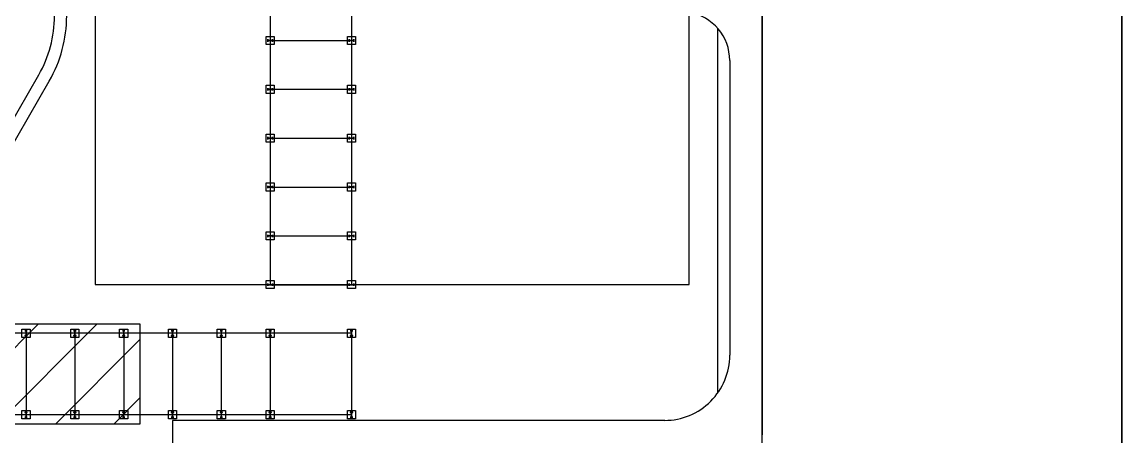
# Model space of a CAD drawing. Header units: metres. Extents: x -85 to 100835, y 0 to 71280.
# Drawn here: x 76673 to 83434, y 59901 to 62449 of the extents above; entities that cross this region are included whole.
import ezdxf

# ---------------------------------------------------------------- set-up
doc = ezdxf.new("R2010")
doc.units = ezdxf.units.M
doc.header["$LTSCALE"] = 1200
doc.layers.get('0').update_dxf_attribs({"color": 8})
for name, color, linetype in [('BACK DWG', 9, 'Continuous'), ('ETBLKA', 7, 'Continuous'), ('Rev', 1, 'Continuous')]:
    doc.layers.add(name, color=color, linetype=linetype)

# ---------------------------------------------------------------- blocks, each defined once
blk = doc.blocks.new('Offshore_HEC')
at = {"lineweight": 25}
blk.add_line((695.99, 572.32), (695.99, 58.464), dxfattribs=at)

msp = doc.modelspace()

# ---------------------------------------------------------------- hatches: boundary and pattern name
at = {"layer": 'Rev'}
h = msp.add_hatch(dxfattribs=at)
h.set_pattern_fill('ANSI31', color=256, scale=80, style=0)
h.set_pattern_definition([(45, (-20863.18, -15849.46), (-179.6051, 179.6051), [])])
h.paths.add_polyline_path([(74498.2, 60595.3), (77398.2, 60595.3), (77398.2, 59980.5), (74498.2, 59980.5)])

# ---------------------------------------------------------------- linework, layer by layer
at = {"layer": 'BACK DWG'}
for p, q in [((81223.2, 59914.2), (81223.2, 67937.9)), ((81223.2, 67937.9), (81223.2, 59914.2)), ((77123.2, 67487.9), (77123.2, 60837.9)), ((80773.2, 60837.9), (80773.2, 67487.9)), ((78198.2, 66835.8), (78198.2, 60835.8)), ((78698.2, 66835.8), (78698.2, 60835.8)), ((80948.2, 62411.3), (80948.2, 60169.7)), ((78173.2, 62310.8), (78173.2, 62360.8)), ((78173.2, 62360.8), (78223.2, 62360.8)), ((78183.2, 62343.3), (78183.2, 62328.3)), ((78184, 62343.3), (78183.2, 62343.3)), ((78184, 62336.1), (78184, 62343.3)), ((78212.5, 62336.1), (78184, 62336.1)), ((78184, 62335.4), (78212.5, 62335.4)), ((78184, 62328.3), (78184, 62335.4)), ((78198.2, 62335.8), (78698.2, 62335.8)), ((78212.5, 62343.3), (78212.5, 62336.1)), ((78213.2, 62343.3), (78212.5, 62343.3)), ((78212.5, 62335.4), (78212.5, 62328.3)), ((78213.2, 62328.3), (78213.2, 62343.3)), ((78223.2, 62360.8), (78223.2, 62310.8)), ((78673.2, 62310.8), (78673.2, 62360.8)), ((78673.2, 62360.8), (78723.2, 62360.8)), ((78683.2, 62343.3), (78683.2, 62328.3)), ((78684, 62343.3), (78683.2, 62343.3)), ((78684, 62336.1), (78684, 62343.3)), ((78712.5, 62336.1), (78684, 62336.1)), ((78684, 62335.4), (78712.5, 62335.4)), ((78684, 62328.3), (78684, 62335.4)), ((78712.5, 62343.3), (78712.5, 62336.1)), ((78713.2, 62343.3), (78712.5, 62343.3)), ((78712.5, 62335.4), (78712.5, 62328.3)), ((78713.2, 62328.3), (78713.2, 62343.3)), ((78723.2, 62360.8), (78723.2, 62310.8)), ((78223.2, 62310.8), (78173.2, 62310.8)), ((78183.2, 62328.3), (78184, 62328.3)), ((78212.5, 62328.3), (78213.2, 62328.3)), ((78723.2, 62310.8), (78673.2, 62310.8)), ((78683.2, 62328.3), (78684, 62328.3)), ((78712.5, 62328.3), (78713.2, 62328.3)), ((81023.2, 62212.9), (81023.2, 60402.9)), ((76016.8, 60809), (76776.1, 62124.2)), ((76081.7, 60771.5), (76841.1, 62086.7)), ((78173.2, 62010.8), (78173.2, 62060.8)), ((78173.2, 62060.8), (78223.2, 62060.8)), ((78223.2, 62010.8), (78173.2, 62010.8)), ((78183.2, 62043.3), (78183.2, 62028.3)), ((78184, 62043.3), (78183.2, 62043.3)), ((78183.2, 62028.3), (78184, 62028.3)), ((78184, 62036.1), (78184, 62043.3)), ((78212.5, 62036.1), (78184, 62036.1)), ((78184, 62035.4), (78212.5, 62035.4)), ((78184, 62028.3), (78184, 62035.4)), ((78198.2, 62035.8), (78698.2, 62035.8)), ((78212.5, 62043.3), (78212.5, 62036.1)), ((78213.2, 62043.3), (78212.5, 62043.3)), ((78212.5, 62035.4), (78212.5, 62028.3)), ((78212.5, 62028.3), (78213.2, 62028.3)), ((78213.2, 62028.3), (78213.2, 62043.3)), ((78223.2, 62060.8), (78223.2, 62010.8)), ((78673.2, 62010.8), (78673.2, 62060.8)), ((78673.2, 62060.8), (78723.2, 62060.8)), ((78723.2, 62010.8), (78673.2, 62010.8)), ((78683.2, 62043.3), (78683.2, 62028.3)), ((78684, 62043.3), (78683.2, 62043.3)), ((78683.2, 62028.3), (78684, 62028.3)), ((78684, 62036.1), (78684, 62043.3)), ((78712.5, 62036.1), (78684, 62036.1)), ((78684, 62035.4), (78712.5, 62035.4)), ((78684, 62028.3), (78684, 62035.4)), ((78712.5, 62043.3), (78712.5, 62036.1)), ((78713.2, 62043.3), (78712.5, 62043.3)), ((78712.5, 62035.4), (78712.5, 62028.3)), ((78712.5, 62028.3), (78713.2, 62028.3)), ((78713.2, 62028.3), (78713.2, 62043.3)), ((78723.2, 62060.8), (78723.2, 62010.8)), ((78173.2, 61710.8), (78173.2, 61760.8)), ((78173.2, 61760.8), (78223.2, 61760.8)), ((78183.2, 61743.3), (78183.2, 61728.3)), ((78184, 61743.3), (78183.2, 61743.3)), ((78183.2, 61728.3), (78184, 61728.3)), ((78184, 61736.1), (78184, 61743.3)), ((78212.5, 61736.1), (78184, 61736.1)), ((78184, 61735.4), (78212.5, 61735.4)), ((78184, 61728.3), (78184, 61735.4)), ((78198.2, 61735.8), (78698.2, 61735.8)), ((78212.5, 61743.3), (78212.5, 61736.1)), ((78213.2, 61743.3), (78212.5, 61743.3)), ((78212.5, 61735.4), (78212.5, 61728.3)), ((78212.5, 61728.3), (78213.2, 61728.3)), ((78213.2, 61728.3), (78213.2, 61743.3)), ((78223.2, 61760.8), (78223.2, 61710.8)), ((78673.2, 61710.8), (78673.2, 61760.8)), ((78673.2, 61760.8), (78723.2, 61760.8)), ((78683.2, 61743.3), (78683.2, 61728.3)), ((78684, 61743.3), (78683.2, 61743.3)), ((78683.2, 61728.3), (78684, 61728.3)), ((78684, 61736.1), (78684, 61743.3)), ((78712.5, 61736.1), (78684, 61736.1)), ((78684, 61735.4), (78712.5, 61735.4)), ((78684, 61728.3), (78684, 61735.4)), ((78712.5, 61743.3), (78712.5, 61736.1)), ((78713.2, 61743.3), (78712.5, 61743.3)), ((78712.5, 61735.4), (78712.5, 61728.3)), ((78712.5, 61728.3), (78713.2, 61728.3)), ((78713.2, 61728.3), (78713.2, 61743.3)), ((78723.2, 61760.8), (78723.2, 61710.8)), ((78223.2, 61710.8), (78173.2, 61710.8)), ((78723.2, 61710.8), (78673.2, 61710.8)), ((78173.2, 61410.8), (78173.2, 61460.8)), ((78173.2, 61460.8), (78223.2, 61460.8)), ((78223.2, 61460.8), (78223.2, 61410.8)), ((78673.2, 61410.8), (78673.2, 61460.8)), ((78673.2, 61460.8), (78723.2, 61460.8)), ((78723.2, 61460.8), (78723.2, 61410.8)), ((78223.2, 61410.8), (78173.2, 61410.8)), ((78183.2, 61443.3), (78183.2, 61428.3)), ((78184, 61443.3), (78183.2, 61443.3)), ((78183.2, 61428.3), (78184, 61428.3)), ((78184, 61436.1), (78184, 61443.3)), ((78212.5, 61436.1), (78184, 61436.1)), ((78184, 61435.4), (78212.5, 61435.4)), ((78184, 61428.3), (78184, 61435.4)), ((78198.2, 61435.8), (78698.2, 61435.8)), ((78212.5, 61443.3), (78212.5, 61436.1)), ((78213.2, 61443.3), (78212.5, 61443.3)), ((78212.5, 61435.4), (78212.5, 61428.3)), ((78212.5, 61428.3), (78213.2, 61428.3)), ((78213.2, 61428.3), (78213.2, 61443.3)), ((78723.2, 61410.8), (78673.2, 61410.8)), ((78683.2, 61443.3), (78683.2, 61428.3)), ((78684, 61443.3), (78683.2, 61443.3)), ((78683.2, 61428.3), (78684, 61428.3)), ((78684, 61436.1), (78684, 61443.3)), ((78712.5, 61436.1), (78684, 61436.1)), ((78684, 61435.4), (78712.5, 61435.4)), ((78684, 61428.3), (78684, 61435.4)), ((78712.5, 61443.3), (78712.5, 61436.1)), ((78713.2, 61443.3), (78712.5, 61443.3)), ((78712.5, 61435.4), (78712.5, 61428.3)), ((78712.5, 61428.3), (78713.2, 61428.3)), ((78713.2, 61428.3), (78713.2, 61443.3)), ((78173.2, 61110.8), (78173.2, 61160.8)), ((78173.2, 61160.8), (78223.2, 61160.8)), ((78183.2, 61143.3), (78183.2, 61128.3)), ((78184, 61143.3), (78183.2, 61143.3)), ((78183.2, 61128.3), (78184, 61128.3)), ((78184, 61136.1), (78184, 61143.3)), ((78212.5, 61136.1), (78184, 61136.1)), ((78184, 61135.4), (78212.5, 61135.4)), ((78184, 61128.3), (78184, 61135.4)), ((78198.2, 61135.8), (78698.2, 61135.8)), ((78212.5, 61143.3), (78212.5, 61136.1)), ((78213.2, 61143.3), (78212.5, 61143.3)), ((78212.5, 61135.4), (78212.5, 61128.3)), ((78212.5, 61128.3), (78213.2, 61128.3)), ((78213.2, 61128.3), (78213.2, 61143.3)), ((78223.2, 61160.8), (78223.2, 61110.8)), ((78673.2, 61110.8), (78673.2, 61160.8)), ((78673.2, 61160.8), (78723.2, 61160.8)), ((78683.2, 61143.3), (78683.2, 61128.3)), ((78684, 61143.3), (78683.2, 61143.3)), ((78683.2, 61128.3), (78684, 61128.3)), ((78684, 61136.1), (78684, 61143.3)), ((78712.5, 61136.1), (78684, 61136.1)), ((78684, 61135.4), (78712.5, 61135.4)), ((78684, 61128.3), (78684, 61135.4)), ((78712.5, 61143.3), (78712.5, 61136.1)), ((78713.2, 61143.3), (78712.5, 61143.3)), ((78712.5, 61135.4), (78712.5, 61128.3)), ((78712.5, 61128.3), (78713.2, 61128.3)), ((78713.2, 61128.3), (78713.2, 61143.3)), ((78723.2, 61160.8), (78723.2, 61110.8)), ((78223.2, 61110.8), (78173.2, 61110.8)), ((78723.2, 61110.8), (78673.2, 61110.8)), ((78173.2, 60812.9), (78173.2, 60862.9)), ((78173.2, 60862.9), (78223.2, 60862.9)), ((78223.2, 60862.9), (78223.2, 60812.9)), ((78673.2, 60812.9), (78673.2, 60862.9)), ((78673.2, 60862.9), (78723.2, 60862.9)), ((78723.2, 60862.9), (78723.2, 60812.9)), ((77123.2, 60837.9), (80773.2, 60837.9)), ((78223.2, 60812.9), (78173.2, 60812.9)), ((78183.2, 60843.3), (78183.2, 60828.3)), ((78184, 60843.3), (78183.2, 60843.3)), ((78183.2, 60828.3), (78184, 60828.3)), ((78184, 60836.1), (78184, 60843.3)), ((78212.5, 60836.1), (78184, 60836.1)), ((78184, 60835.4), (78212.5, 60835.4)), ((78184, 60828.3), (78184, 60835.4)), ((78198.2, 60835.8), (78698.2, 60835.8)), ((78212.5, 60843.3), (78212.5, 60836.1)), ((78213.2, 60843.3), (78212.5, 60843.3)), ((78212.5, 60835.4), (78212.5, 60828.3)), ((78212.5, 60828.3), (78213.2, 60828.3)), ((78213.2, 60828.3), (78213.2, 60843.3)), ((78723.2, 60812.9), (78673.2, 60812.9)), ((78683.2, 60843.3), (78683.2, 60828.3)), ((78684, 60843.3), (78683.2, 60843.3)), ((78683.2, 60828.3), (78684, 60828.3)), ((78684, 60836.1), (78684, 60843.3)), ((78712.5, 60836.1), (78684, 60836.1)), ((78684, 60835.4), (78712.5, 60835.4)), ((78684, 60828.3), (78684, 60835.4)), ((78712.5, 60843.3), (78712.5, 60836.1)), ((78713.2, 60843.3), (78712.5, 60843.3)), ((78712.5, 60835.4), (78712.5, 60828.3)), ((78712.5, 60828.3), (78713.2, 60828.3)), ((78713.2, 60828.3), (78713.2, 60843.3)), ((78698.2, 60537.9), (75849.1, 60537.9)), ((76673.2, 60562.9), (76723.2, 60562.9)), ((76673.2, 60512.9), (76673.2, 60562.9)), ((76723.2, 60512.9), (76673.2, 60512.9)), ((76690.7, 60552.9), (76690.7, 60552.1)), ((76705.7, 60552.9), (76690.7, 60552.9)), ((76690.7, 60552.1), (76697.9, 60552.1)), ((76690.7, 60523.6), (76690.7, 60522.9)), ((76697.9, 60523.6), (76690.7, 60523.6)), ((76690.7, 60522.9), (76705.7, 60522.9)), ((76697.9, 60552.1), (76697.9, 60523.6)), ((76698.2, 60537.9), (76698.2, 60037.9)), ((76698.6, 60552.1), (76705.7, 60552.1)), ((76698.6, 60523.6), (76698.6, 60552.1)), ((76705.7, 60523.6), (76698.6, 60523.6)), ((76705.7, 60552.1), (76705.7, 60552.9)), ((76705.7, 60522.9), (76705.7, 60523.6)), ((76723.2, 60562.9), (76723.2, 60512.9)), ((76973.2, 60562.9), (77023.2, 60562.9)), ((76973.2, 60512.9), (76973.2, 60562.9)), ((77023.2, 60512.9), (76973.2, 60512.9)), ((76990.7, 60552.9), (76990.7, 60552.1)), ((77005.7, 60552.9), (76990.7, 60552.9)), ((76990.7, 60552.1), (76997.9, 60552.1)), ((76990.7, 60523.6), (76990.7, 60522.9)), ((76997.9, 60523.6), (76990.7, 60523.6)), ((76990.7, 60522.9), (77005.7, 60522.9)), ((76997.9, 60552.1), (76997.9, 60523.6)), ((76998.2, 60537.9), (76998.2, 60037.9)), ((76998.6, 60552.1), (77005.7, 60552.1)), ((76998.6, 60523.6), (76998.6, 60552.1)), ((77005.7, 60523.6), (76998.6, 60523.6)), ((77005.7, 60552.1), (77005.7, 60552.9)), ((77005.7, 60522.9), (77005.7, 60523.6)), ((77023.2, 60562.9), (77023.2, 60512.9)), ((77273.2, 60562.9), (77323.2, 60562.9)), ((77273.2, 60512.9), (77273.2, 60562.9)), ((77323.2, 60512.9), (77273.2, 60512.9)), ((77290.7, 60552.9), (77290.7, 60552.1)), ((77305.7, 60552.9), (77290.7, 60552.9)), ((77290.7, 60552.1), (77297.9, 60552.1)), ((77290.7, 60523.6), (77290.7, 60522.9)), ((77297.9, 60523.6), (77290.7, 60523.6)), ((77290.7, 60522.9), (77305.7, 60522.9)), ((77297.9, 60552.1), (77297.9, 60523.6)), ((77298.2, 60537.9), (77298.2, 60037.9)), ((77298.6, 60552.1), (77305.7, 60552.1)), ((77298.6, 60523.6), (77298.6, 60552.1)), ((77305.7, 60523.6), (77298.6, 60523.6)), ((77305.7, 60552.1), (77305.7, 60552.9)), ((77305.7, 60522.9), (77305.7, 60523.6)), ((77323.2, 60562.9), (77323.2, 60512.9)), ((77573.2, 60562.9), (77623.2, 60562.9)), ((77573.2, 60512.9), (77573.2, 60562.9)), ((77623.2, 60512.9), (77573.2, 60512.9)), ((77590.7, 60552.9), (77590.7, 60552.1)), ((77605.7, 60552.9), (77590.7, 60552.9)), ((77590.7, 60552.1), (77597.9, 60552.1)), ((77590.7, 60523.6), (77590.7, 60522.9)), ((77597.9, 60523.6), (77590.7, 60523.6)), ((77590.7, 60522.9), (77605.7, 60522.9)), ((77597.9, 60552.1), (77597.9, 60523.6)), ((77598.2, 60537.9), (77598.2, 60037.9)), ((77598.6, 60552.1), (77605.7, 60552.1)), ((77598.6, 60523.6), (77598.6, 60552.1)), ((77605.7, 60523.6), (77598.6, 60523.6)), ((77605.7, 60552.1), (77605.7, 60552.9)), ((77605.7, 60522.9), (77605.7, 60523.6)), ((77623.2, 60562.9), (77623.2, 60512.9)), ((77873.2, 60562.9), (77923.2, 60562.9)), ((77873.2, 60512.9), (77873.2, 60562.9)), ((77923.2, 60512.9), (77873.2, 60512.9)), ((77890.7, 60552.9), (77890.7, 60552.1)), ((77905.7, 60552.9), (77890.7, 60552.9)), ((77890.7, 60552.1), (77897.9, 60552.1)), ((77890.7, 60523.6), (77890.7, 60522.9)), ((77897.9, 60523.6), (77890.7, 60523.6)), ((77890.7, 60522.9), (77905.7, 60522.9)), ((77897.9, 60552.1), (77897.9, 60523.6)), ((77898.2, 60537.9), (77898.2, 60037.9)), ((77898.6, 60552.1), (77905.7, 60552.1)), ((77898.6, 60523.6), (77898.6, 60552.1)), ((77905.7, 60523.6), (77898.6, 60523.6)), ((77905.7, 60552.1), (77905.7, 60552.9)), ((77905.7, 60522.9), (77905.7, 60523.6)), ((77923.2, 60562.9), (77923.2, 60512.9)), ((78173.2, 60562.9), (78223.2, 60562.9)), ((78173.2, 60512.9), (78173.2, 60562.9)), ((78223.2, 60512.9), (78173.2, 60512.9)), ((78190.7, 60552.9), (78190.7, 60552.1)), ((78205.7, 60552.9), (78190.7, 60552.9)), ((78190.7, 60552.1), (78197.9, 60552.1)), ((78190.7, 60523.6), (78190.7, 60522.9)), ((78197.9, 60523.6), (78190.7, 60523.6)), ((78190.7, 60522.9), (78205.7, 60522.9)), ((78197.9, 60552.1), (78197.9, 60523.6)), ((78198.2, 60537.9), (78198.2, 60037.9)), ((78198.6, 60552.1), (78205.7, 60552.1)), ((78198.6, 60523.6), (78198.6, 60552.1)), ((78205.7, 60523.6), (78198.6, 60523.6)), ((78205.7, 60552.1), (78205.7, 60552.9)), ((78205.7, 60522.9), (78205.7, 60523.6)), ((78223.2, 60562.9), (78223.2, 60512.9)), ((78673.2, 60562.9), (78723.2, 60562.9)), ((78673.2, 60512.9), (78673.2, 60562.9)), ((78723.2, 60512.9), (78673.2, 60512.9)), ((78690.7, 60552.9), (78690.7, 60552.1)), ((78705.7, 60552.9), (78690.7, 60552.9)), ((78690.7, 60552.1), (78697.9, 60552.1)), ((78690.7, 60523.6), (78690.7, 60522.9)), ((78697.9, 60523.6), (78690.7, 60523.6)), ((78690.7, 60522.9), (78705.7, 60522.9)), ((78697.9, 60552.1), (78697.9, 60523.6)), ((78698.2, 60537.9), (78698.2, 60037.9)), ((78698.6, 60552.1), (78705.7, 60552.1)), ((78698.6, 60523.6), (78698.6, 60552.1)), ((78705.7, 60523.6), (78698.6, 60523.6)), ((78705.7, 60552.1), (78705.7, 60552.9)), ((78705.7, 60522.9), (78705.7, 60523.6)), ((78723.2, 60562.9), (78723.2, 60512.9)), ((78698.2, 60037.9), (75849.1, 60037.9)), ((76673.2, 60062.9), (76723.2, 60062.9)), ((76673.2, 60012.9), (76673.2, 60062.9)), ((76690.7, 60052.9), (76690.7, 60052.1)), ((76705.7, 60052.9), (76690.7, 60052.9)), ((76690.7, 60052.1), (76697.9, 60052.1)), ((76697.9, 60052.1), (76697.9, 60023.6)), ((76698.6, 60052.1), (76705.7, 60052.1)), ((76698.6, 60023.6), (76698.6, 60052.1)), ((76705.7, 60052.1), (76705.7, 60052.9)), ((76723.2, 60062.9), (76723.2, 60012.9)), ((76973.2, 60062.9), (77023.2, 60062.9)), ((76973.2, 60012.9), (76973.2, 60062.9)), ((76990.7, 60052.9), (76990.7, 60052.1)), ((77005.7, 60052.9), (76990.7, 60052.9)), ((76990.7, 60052.1), (76997.9, 60052.1)), ((76997.9, 60052.1), (76997.9, 60023.6)), ((76998.6, 60052.1), (77005.7, 60052.1)), ((76998.6, 60023.6), (76998.6, 60052.1)), ((77005.7, 60052.1), (77005.7, 60052.9)), ((77023.2, 60062.9), (77023.2, 60012.9)), ((77273.2, 60062.9), (77323.2, 60062.9)), ((77273.2, 60012.9), (77273.2, 60062.9)), ((77290.7, 60052.9), (77290.7, 60052.1)), ((77305.7, 60052.9), (77290.7, 60052.9)), ((77290.7, 60052.1), (77297.9, 60052.1)), ((77297.9, 60052.1), (77297.9, 60023.6)), ((77298.6, 60052.1), (77305.7, 60052.1)), ((77298.6, 60023.6), (77298.6, 60052.1)), ((77305.7, 60052.1), (77305.7, 60052.9)), ((77323.2, 60062.9), (77323.2, 60012.9)), ((77573.2, 60062.9), (77623.2, 60062.9)), ((77573.2, 60012.9), (77573.2, 60062.9)), ((77590.7, 60052.9), (77590.7, 60052.1)), ((77605.7, 60052.9), (77590.7, 60052.9)), ((77590.7, 60052.1), (77597.9, 60052.1)), ((77597.9, 60052.1), (77597.9, 60023.6)), ((77598.6, 60052.1), (77605.7, 60052.1)), ((77598.6, 60023.6), (77598.6, 60052.1)), ((77605.7, 60052.1), (77605.7, 60052.9)), ((77623.2, 60062.9), (77623.2, 60012.9)), ((77873.2, 60062.9), (77923.2, 60062.9)), ((77873.2, 60012.9), (77873.2, 60062.9)), ((77890.7, 60052.9), (77890.7, 60052.1)), ((77905.7, 60052.9), (77890.7, 60052.9)), ((77890.7, 60052.1), (77897.9, 60052.1)), ((77897.9, 60052.1), (77897.9, 60023.6)), ((77898.6, 60052.1), (77905.7, 60052.1)), ((77898.6, 60023.6), (77898.6, 60052.1)), ((77905.7, 60052.1), (77905.7, 60052.9)), ((77923.2, 60062.9), (77923.2, 60012.9)), ((78173.2, 60062.9), (78223.2, 60062.9)), ((78173.2, 60012.9), (78173.2, 60062.9)), ((78190.7, 60052.9), (78190.7, 60052.1)), ((78205.7, 60052.9), (78190.7, 60052.9)), ((78190.7, 60052.1), (78197.9, 60052.1)), ((78197.9, 60052.1), (78197.9, 60023.6)), ((78198.6, 60052.1), (78205.7, 60052.1)), ((78198.6, 60023.6), (78198.6, 60052.1)), ((78205.7, 60052.1), (78205.7, 60052.9)), ((78223.2, 60062.9), (78223.2, 60012.9)), ((78673.2, 60062.9), (78723.2, 60062.9)), ((78673.2, 60012.9), (78673.2, 60062.9)), ((78690.7, 60052.9), (78690.7, 60052.1)), ((78705.7, 60052.9), (78690.7, 60052.9)), ((78690.7, 60052.1), (78697.9, 60052.1)), ((78697.9, 60052.1), (78697.9, 60023.6)), ((78698.6, 60052.1), (78705.7, 60052.1)), ((78698.6, 60023.6), (78698.6, 60052.1)), ((78705.7, 60052.1), (78705.7, 60052.9)), ((78723.2, 60062.9), (78723.2, 60012.9)), ((76723.2, 60012.9), (76673.2, 60012.9)), ((76690.7, 60023.6), (76690.7, 60022.9)), ((76697.9, 60023.6), (76690.7, 60023.6)), ((76690.7, 60022.9), (76705.7, 60022.9)), ((76705.7, 60023.6), (76698.6, 60023.6)), ((76705.7, 60022.9), (76705.7, 60023.6)), ((77023.2, 60012.9), (76973.2, 60012.9)), ((76990.7, 60023.6), (76990.7, 60022.9)), ((76997.9, 60023.6), (76990.7, 60023.6)), ((76990.7, 60022.9), (77005.7, 60022.9)), ((77005.7, 60023.6), (76998.6, 60023.6)), ((77005.7, 60022.9), (77005.7, 60023.6)), ((77323.2, 60012.9), (77273.2, 60012.9)), ((77290.7, 60023.6), (77290.7, 60022.9)), ((77297.9, 60023.6), (77290.7, 60023.6)), ((77290.7, 60022.9), (77305.7, 60022.9)), ((77305.7, 60023.6), (77298.6, 60023.6)), ((77305.7, 60022.9), (77305.7, 60023.6)), ((77623.2, 60012.9), (77573.2, 60012.9)), ((77590.7, 60023.6), (77590.7, 60022.9)), ((77597.9, 60023.6), (77590.7, 60023.6)), ((77590.7, 60022.9), (77605.7, 60022.9)), ((80623.2, 60002.9), (77598.2, 60002.9)), ((77598.2, 60002.9), (77598.2, 59772.9)), ((77605.7, 60023.6), (77598.6, 60023.6)), ((77605.7, 60022.9), (77605.7, 60023.6)), ((77923.2, 60012.9), (77873.2, 60012.9)), ((77890.7, 60023.6), (77890.7, 60022.9)), ((77897.9, 60023.6), (77890.7, 60023.6)), ((77890.7, 60022.9), (77905.7, 60022.9)), ((77905.7, 60023.6), (77898.6, 60023.6)), ((77905.7, 60022.9), (77905.7, 60023.6)), ((78223.2, 60012.9), (78173.2, 60012.9)), ((78190.7, 60023.6), (78190.7, 60022.9)), ((78197.9, 60023.6), (78190.7, 60023.6)), ((78190.7, 60022.9), (78205.7, 60022.9)), ((78205.7, 60023.6), (78198.6, 60023.6)), ((78205.7, 60022.9), (78205.7, 60023.6)), ((78723.2, 60012.9), (78673.2, 60012.9)), ((78690.7, 60023.6), (78690.7, 60022.9)), ((78697.9, 60023.6), (78690.7, 60023.6)), ((78690.7, 60022.9), (78705.7, 60022.9)), ((78705.7, 60023.6), (78698.6, 60023.6)), ((78705.7, 60022.9), (78705.7, 60023.6)), ((81223.2, 56462.9), (81223.2, 59922.9))]:
    msp.add_line(p, q, dxfattribs=at)
for centre, major_axis, start_param, end_param in [((76148.2, 62486.7), (512.7, 512.7), 4.974188, 5.497787), ((76148.2, 62486.7), (-785.5, 151.5), 2.808479, 3.332078), ((80723.2, 62212.9), (-212.1, 212.1), 3.926991, 5.330339), ((80623.2, 60402.9), (-282.8, 282.8), 2.356194, 3.926991)]:
    msp.add_ellipse(centre, major_axis=major_axis, ratio=1, start_param=start_param, end_param=end_param, dxfattribs=at)
at = {"layer": 'ETBLKA'}
msp.add_lwpolyline([(83433.9, 68678.4), (68634.3, 68678.4), (68634.3, 54878.4), (83433.9, 54878.4)], close=True, dxfattribs=at)
at = {"layer": 'Rev'}
msp.add_lwpolyline([(74498.2, 60595.3), (77398.2, 60595.3), (77398.2, 59980.5), (74498.2, 59980.5)], close=True, dxfattribs=at)

# ---------------------------------------------------------------- block references
at = {"layer": 'ETBLKA', "xscale": 120, "yscale": 120, "zscale": 120}
msp.add_blockref('Offshore_HEC', (-84.9, 0), dxfattribs=at)

doc.saveas('drawing.dxf')
